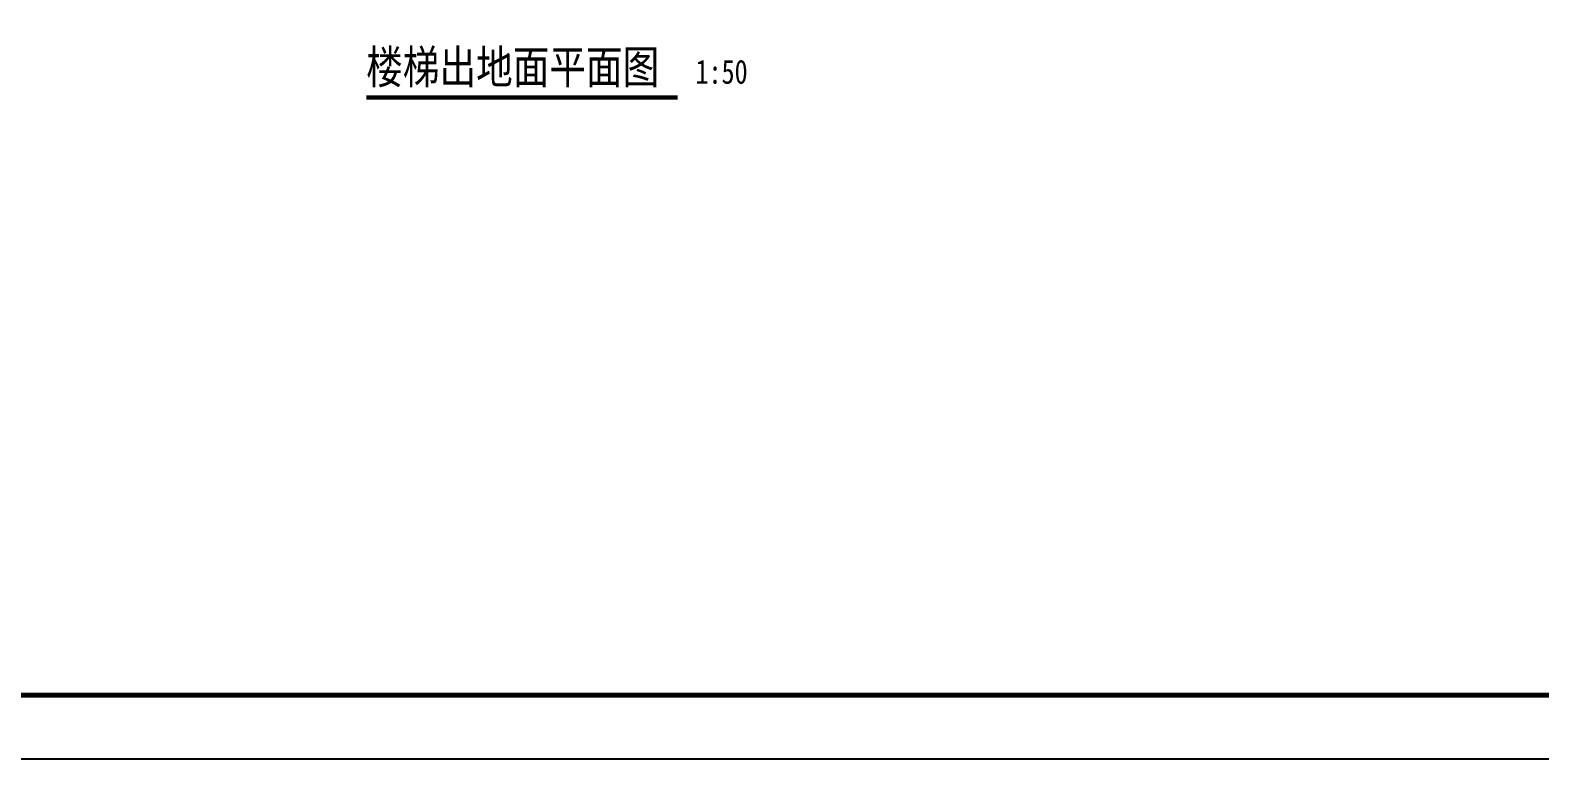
# Model space of a CAD drawing. Extents: x -473190 to 2138458, y -81875 to 2633646.
# Drawn here: x 1313218 to 1325107, y -81875 to -76141 of the extents above; entities that cross this region are included whole.
import ezdxf

# ---------------------------------------------------------------- set-up
doc = ezdxf.new("R2010")
doc.units = 0
doc.header["$LTSCALE"] = 1000
for name, color, linetype in [('DIM_SYMB', 3, 'Continuous'), ('ECA_TK', 7, 'Continuous'), ('PUB_TEXT', 7, 'Continuous'), ('tk', 7, 'Continuous')]:
    doc.layers.add(name, color=color, linetype=linetype)
doc.styles.add('TYDG_01', font='', dxfattribs={"width": 0.8})
doc.styles.get('TYDG_01').set_extended_font_data('SimSun')

# ---------------------------------------------------------------- blocks, each defined once
blk = doc.blocks.new('10B_A1E图框')
at = {"layer": 'ECA_TK'}
blk.add_lwpolyline([(0, 0), (841, 0), (841, 594), (0, 594)], close=True, dxfattribs=at)
at = {"layer": 'ECA_TK', "const_width": 0.8}
blk.add_lwpolyline([(831, 10), (831, 584), (18, 584), (18, 10)], close=True, dxfattribs=at)

msp = doc.modelspace()

# ---------------------------------------------------------------- linework, layer by layer
at = {"layer": 'DIM_SYMB', "lineweight": -3, "const_width": 35}
msp.add_lwpolyline([(1315864.5, -76671), (1318317.4, -76671)], dxfattribs=at)

# ---------------------------------------------------------------- block references
at = {"layer": 'tk', "xscale": 50, "yscale": 50, "zscale": 50}
msp.add_blockref('10B_A1E图框', (1306263.1, -81874.6), dxfattribs=at)

# ---------------------------------------------------------------- texts
at = {"layer": 'PUB_TEXT', "style": 'TYDG_01', "width": 0.8}
for s, height, p in [('楼梯出地面平面图', 264.35, (1315864.5, -76562.6)), ('1:50', 188.82, (1318457.4, -76562.6))]:
    msp.add_text(s, height=height, dxfattribs=at).set_placement(p)

doc.saveas('drawing.dxf')
